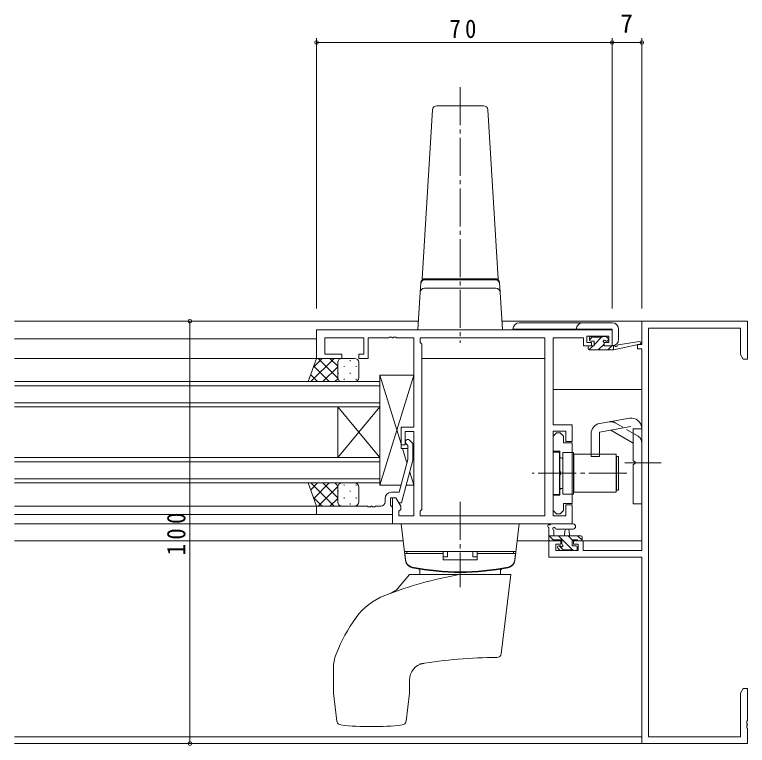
# Model space of a CAD drawing. Units: millimetres on the paper. Extents: x -420 to 373, y -297 to 267.
# Drawn here: x 69.9 to 243.4, y -190 to -16.9 of the extents above; entities that cross this region are included whole.
import ezdxf
from ezdxf.enums import TextEntityAlignment as Align

# ---------------------------------------------------------------- set-up
doc = ezdxf.new("R2010")
doc.units = ezdxf.units.MM
doc.linetypes.add('CHAIN2', pattern=[12, 9, -1, 1, -1])
doc.linetypes.add('DASHED3', pattern=[4, 3, -1])
for name, color, linetype, lineweight in [('0-3_YKK_11', 7, 'Continuous', 9), ('0-4_YKK_12', 2, 'Continuous', 9), ('0-5_YKK_13', 4, 'Continuous', 9), ('0-7_YKK_D', 6, 'Continuous', 9)]:
    doc.layers.add(name, color=color, linetype=linetype, lineweight=lineweight)
doc.styles.add('ＭＳ ゴシック', font='')
doc.styles.get('ＭＳ ゴシック').set_extended_font_data('MS Gothic')

msp = doc.modelspace()

# ---------------------------------------------------------------- linework, layer by layer
at = {"layer": '0-3_YKK_11'}
for p, q in [((218.405, -89.528), (218.405, -95.028)), ((243.405, -89.528), (218.405, -89.528)), ((243.405, -98.528), (243.405, -89.528)), ((141.405, -91.528), (141.405, -98.328)), ((211.405, -91.528), (141.405, -91.528)), ((211.405, -95.328), (211.405, -91.528)), ((220.035, -91.158), (241.775, -91.158)), ((220.035, -187.898), (220.035, -91.158)), ((241.775, -91.158), (241.775, -97.437)), ((143.335, -93.458), (152.605, -93.458)), ((143.335, -97.328), (143.335, -93.458)), ((152.605, -93.458), (152.605, -97.328)), ((153.605, -93.458), (158.447, -93.458)), ((153.605, -98.328), (153.605, -93.458)), ((158.447, -93.458), (158.63, -93.338)), ((158.63, -93.338), (159.18, -93.338)), ((159.18, -93.338), (159.363, -93.458)), ((159.363, -93.458), (159.447, -93.458)), ((159.447, -93.458), (159.63, -93.338)), ((159.63, -93.338), (160.18, -93.338)), ((160.18, -93.338), (160.363, -93.458)), ((160.363, -93.458), (164.405, -93.458)), ((164.405, -93.458), (164.405, -114.628)), ((165.905, -93.458), (165.905, -94.528)), ((195.475, -93.458), (165.905, -93.458)), ((195.475, -135.598), (195.475, -93.458)), ((195.475, -135.598), (195.475, -93.458)), ((197.405, -93.458), (204.605, -93.458)), ((197.405, -114.028), (197.405, -93.458)), ((204.605, -93.458), (204.605, -94.258)), ((205.405, -93.028), (210.605, -93.028)), ((205.405, -94.528), (205.405, -93.028)), ((210.605, -93.028), (210.605, -94.528)), ((165.905, -94.528), (166.335, -94.958)), ((166.335, -94.958), (166.335, -134.098)), ((204.605, -94.258), (204.605, -95.328)), ((204.605, -95.328), (206.505, -95.328)), ((206.505, -94.528), (205.405, -94.528)), ((206.505, -95.328), (206.505, -94.528)), ((209.505, -94.528), (209.505, -95.328)), ((210.605, -94.528), (209.505, -94.528)), ((209.505, -95.328), (211.405, -95.328)), ((217.405, -95.028), (217.405, -96.028)), ((218.405, -95.028), (217.405, -95.028)), ((217.405, -96.028), (218.405, -96.028)), ((218.405, -96.028), (218.405, -143.798)), ((141.405, -98.328), (147.405, -98.328)), ((147.405, -97.328), (143.335, -97.328)), ((147.405, -98.328), (147.405, -97.328)), ((151.405, -97.328), (151.405, -98.328)), ((152.605, -97.328), (151.405, -97.328)), ((151.405, -98.328), (153.605, -98.328)), ((241.775, -97.437), (242.405, -98.528)), ((242.405, -98.528), (243.405, -98.528)), ((201.905, -114.028), (197.405, -114.028)), ((201.905, -118.028), (201.905, -114.028)), ((161.405, -114.628), (161.405, -118.828)), ((164.405, -114.628), (161.405, -114.628)), ((162.405, -115.628), (164.405, -115.628)), ((162.405, -118.828), (162.405, -115.628)), ((164.405, -115.628), (164.405, -135.598)), ((197.405, -115.528), (200.405, -115.528)), ((197.405, -135.598), (197.405, -115.528)), ((197.405, -116.728), (198.205, -115.928)), ((198.205, -115.928), (199.105, -115.928)), ((199.105, -115.928), (199.905, -116.728)), ((200.405, -115.528), (200.405, -118.028)), ((163.429, -117.704), (164.205, -118.48)), ((197.405, -120.328), (197.405, -116.728)), ((199.905, -116.728), (199.905, -118.353)), ((161.405, -118.828), (162.405, -118.828)), ((163.005, -118.977), (162.581, -118.553)), ((163.005, -122.267), (163.005, -118.977)), ((164.205, -118.48), (164.205, -122.425)), ((199.905, -118.353), (201.905, -118.353)), ((200.405, -118.028), (201.905, -118.028)), ((201.905, -118.353), (201.905, -132.703)), ((199.005, -120.328), (197.405, -120.328)), ((199.005, -125.069), (199.005, -120.328)), ((160.925, -130.028), (163.005, -122.267)), ((164.205, -122.425), (161.498, -132.528)), ((199.125, -125.253), (199.005, -125.069)), ((199.005, -125.986), (199.125, -125.803)), ((199.005, -130.728), (199.005, -125.986)), ((199.125, -125.803), (199.125, -125.253)), ((159.105, -130.028), (160.925, -130.028)), ((157.605, -132.328), (157.605, -131.528)), ((158.905, -131.328), (158.905, -133.128)), ((160.205, -131.328), (158.905, -131.328)), ((159.405, -131.328), (159.405, -137.528)), ((160.205, -131.328), (159.405, -131.328)), ((160.898, -132.528), (160.205, -131.328)), ((161.335, -133.286), (160.205, -131.328)), ((197.405, -130.728), (199.005, -130.728)), ((197.405, -134.328), (197.405, -130.728)), ((141.405, -133.328), (153.447, -133.328)), ((141.405, -135.328), (141.405, -133.328)), ((153.447, -133.328), (153.63, -133.448)), ((153.63, -133.448), (154.18, -133.448)), ((154.18, -133.448), (154.363, -133.328)), ((154.363, -133.328), (154.447, -133.328)), ((154.447, -133.328), (154.63, -133.448)), ((154.63, -133.448), (155.18, -133.448)), ((155.18, -133.448), (155.363, -133.328)), ((155.363, -133.328), (156.605, -133.328)), ((158.905, -133.128), (159.105, -133.328)), ((159.105, -133.328), (159.405, -133.628)), ((161.498, -132.528), (160.898, -132.528)), ((161.335, -134.098), (161.335, -133.286)), ((199.905, -132.703), (199.905, -134.328)), ((201.905, -132.703), (199.905, -132.703)), ((200.405, -133.028), (200.405, -135.598)), ((201.905, -133.028), (200.405, -133.028)), ((201.905, -137.528), (201.905, -133.028)), ((159.405, -135.328), (141.405, -135.328)), ((159.405, -133.628), (159.405, -135.328)), ((160.905, -134.528), (161.335, -134.098)), ((160.905, -135.598), (160.905, -134.528)), ((166.335, -134.098), (165.905, -134.528)), ((165.905, -134.528), (165.905, -135.598)), ((198.205, -135.128), (197.405, -134.328)), ((199.105, -135.128), (198.205, -135.128)), ((199.905, -134.328), (199.105, -135.128)), ((164.405, -135.598), (160.905, -135.598)), ((165.905, -135.598), (195.475, -135.598)), ((200.405, -135.598), (197.405, -135.598)), ((159.405, -137.528), (201.905, -137.528)), ((196.405, -141.528), (196.405, -145.428)), ((199.205, -141.528), (196.405, -141.528)), ((199.205, -142.328), (199.205, -141.528)), ((202.205, -141.528), (202.205, -142.328)), ((204.505, -141.528), (202.205, -141.528)), ((204.505, -143.798), (204.505, -141.528)), ((198.035, -142.328), (199.205, -142.328)), ((198.035, -143.798), (198.035, -142.328)), ((203.305, -143.798), (198.035, -143.798)), ((202.205, -142.328), (203.305, -142.328)), ((203.305, -142.328), (203.305, -143.798)), ((218.405, -143.798), (204.505, -143.798)), ((196.405, -145.428), (218.405, -145.428)), ((218.405, -145.428), (218.405, -189.528)), ((242.405, -176.528), (241.775, -177.62)), ((243.405, -176.528), (242.405, -176.528)), ((243.405, -184.07), (243.405, -176.528)), ((241.775, -177.62), (241.775, -187.898)), ((243.285, -184.253), (243.405, -184.07)), ((243.285, -184.803), (243.285, -184.253)), ((243.405, -184.987), (243.285, -184.803)), ((243.285, -185.253), (243.405, -185.07)), ((243.285, -185.803), (243.285, -185.253)), ((243.405, -185.07), (243.405, -184.987)), ((243.405, -185.987), (243.285, -185.803)), ((243.405, -189.528), (243.405, -185.987)), ((241.775, -187.898), (220.035, -187.898)), ((218.405, -189.528), (243.405, -189.528))]:
    msp.add_line(p, q, dxfattribs=at)
for centre, radius, start, end in [((163.005, -118.128), 0.6, 44.99998, 225), ((159.105, -131.528), 1.5, 90, 179.99998), ((156.605, -132.328), 1, 270, 359.99998)]:
    msp.add_arc(centre, radius, start, end, dxfattribs=at)
at = {"layer": '0-4_YKK_12'}
for p, q in [((69.905, -89.528), (165.527, -89.528)), ((185.283, -89.528), (218.705, -89.528)), ((69.905, -93.728), (141.405, -93.728)), ((69.905, -93.728), (141.405, -93.728)), ((195.475, -93.728), (195.475, -135.298)), ((69.905, -98.328), (141.905, -98.328)), ((69.905, -98.329), (141.785, -98.329)), ((166.335, -98.328), (195.475, -98.328)), ((69.905, -103.828), (156.405, -103.828)), ((156.405, -103.828), (156.405, -109.828)), ((156.405, -104.828), (69.905, -104.828)), ((197.405, -105.728), (218.405, -105.728)), ((69.905, -108.828), (156.405, -108.828)), ((156.405, -109.828), (69.905, -109.828)), ((156.405, -109.828), (146.405, -121.828)), ((156.405, -121.828), (146.405, -109.828)), ((146.405, -121.828), (146.405, -109.828)), ((156.405, -121.828), (156.405, -109.828)), ((69.905, -121.828), (156.405, -121.828)), ((156.405, -122.828), (69.905, -122.828)), ((156.405, -121.828), (156.405, -127.828)), ((69.905, -126.828), (156.405, -126.828)), ((156.405, -127.828), (69.905, -127.828)), ((69.905, -133.328), (141.405, -133.328)), ((69.905, -133.328), (141.405, -133.328)), ((69.905, -135.328), (141.705, -135.328)), ((69.905, -135.328), (159.405, -135.328)), ((69.905, -137.528), (183.475, -137.528)), ((69.905, -137.528), (159.705, -137.528)), ((69.905, -141.528), (161.894, -141.528)), ((188.912, -141.528), (199.505, -141.528)), ((201.905, -141.528), (218.405, -141.528)), ((217.905, -145.429), (217.905, -145.428)), ((69.905, -187.898), (218.405, -187.898)), ((69.905, -189.528), (218.705, -189.528))]:
    msp.add_line(p, q, dxfattribs=at)
at = {"layer": '0-5_YKK_13', "linetype": 'CHAIN2'}
for p, q in [((175.405, -34.101), (175.405, -94.634)), ((214.405, -123.028), (223.035, -123.028)), ((214.905, -125.528), (192.475, -125.528)), ((175.403, -132.328), (175.403, -152.528))]:
    msp.add_line(p, q, dxfattribs=at)
at = {"layer": '0-5_YKK_13'}
for p, q in [((166.405, -79.528), (168.848, -39.468)), ((169.846, -38.528), (180.964, -38.528)), ((181.962, -39.468), (184.405, -79.528)), ((166.405, -79.528), (184.405, -79.528)), ((184.405, -79.528), (166.405, -79.528)), ((166.405, -79.728), (166.405, -79.528)), ((167.067, -79.728), (166.405, -79.728)), ((167.125, -79.728), (167.067, -79.728)), ((184.405, -79.728), (183.743, -79.728)), ((184.405, -79.528), (184.405, -79.728)), ((165.947, -82.667), (166.086, -80.402)), ((166.069, -80.667), (166.062, -80.789)), ((184.863, -82.667), (184.724, -80.402)), ((184.748, -80.789), (184.741, -80.667)), ((165.947, -82.667), (165.405, -91.528)), ((183.865, -81.728), (166.945, -81.728)), ((185.405, -91.528), (184.863, -82.667)), ((189.407, -89.908), (211.407, -89.908)), ((185.405, -91.528), (184.407, -91.528)), ((211.407, -91.408), (187.907, -91.408)), ((211.407, -95.308), (211.407, -91.408)), ((212.907, -91.408), (212.907, -93.808)), ((206.816, -93.129), (206.007, -93.938)), ((206.007, -93.928), (206.007, -93.428)), ((206.307, -93.128), (206.807, -93.128)), ((207.007, -93.328), (209.007, -93.328)), ((208.862, -93.328), (207.107, -95.083)), ((209.207, -93.128), (209.807, -93.128)), ((210.019, -93.216), (210.519, -93.716)), ((206.862, -95.328), (205.887, -96.303)), ((206.007, -95.328), (207.107, -95.328)), ((207.107, -94.228), (206.307, -94.228)), ((207.107, -95.328), (207.107, -94.228)), ((209.507, -94.928), (208.107, -96.328)), ((209.507, -94.689), (209.507, -95.328)), ((209.507, -95.328), (211.705, -95.328)), ((210.307, -94.228), (209.968, -94.228)), ((210.594, -93.841), (210.207, -94.228)), ((211.352, -95.328), (210.352, -96.328)), ((211.705, -96.328), (217.971, -94.921)), ((211.705, -95.328), (211.792, -95.314)), ((211.705, -96.328), (211.705, -95.328)), ((212.818, -95.148), (217.857, -94.332)), ((205.707, -96.028), (205.707, -95.628)), ((206.007, -96.328), (211.705, -96.328)), ((139.441, -103.828), (141.405, -98.328)), ((140.057, -103.828), (145.557, -98.328)), ((140.669, -100.388), (142.729, -98.328)), ((141.405, -98.328), (147.405, -98.328)), ((141.746, -98.328), (146.405, -102.987)), ((144.575, -98.328), (146.405, -100.159)), ((150.405, -98.328), (147.405, -98.328)), ((149.325, -98.748), (149.325, -98.948)), ((140.751, -100.161), (144.418, -103.828)), ((142.886, -103.828), (146.405, -100.309)), ((146.405, -99.328), (146.405, -102.828)), ((146.495, -98.914), (146.495, -98.948)), ((147.91, -100.163), (147.91, -100.363)), ((150.74, -100.163), (150.74, -100.363)), ((151.405, -102.83), (151.405, -99.328)), ((140.006, -102.245), (141.589, -103.828)), ((146.495, -101.778), (146.495, -101.978)), ((149.325, -101.778), (149.325, -101.978)), ((156.405, -128.328), (164.405, -102.328)), ((156.405, -102.328), (161.405, -118.578)), ((156.405, -102.328), (164.405, -102.328)), ((156.405, -128.328), (156.405, -102.328)), ((164.405, -102.328), (164.405, -114.628)), ((147.405, -103.828), (139.441, -103.828)), ((145.714, -103.828), (146.405, -103.138)), ((147.405, -103.828), (150.405, -103.828)), ((147.91, -103.193), (147.91, -103.393)), ((150.74, -103.193), (150.74, -103.393)), ((156.405, -127.728), (156.405, -103.729)), ((208.471, -113.736), (215.471, -112.502)), ((208.405, -115.778), (215.818, -114.471)), ((161.405, -114.628), (161.405, -119.628)), ((164.405, -114.628), (161.405, -114.628)), ((206.405, -116.198), (206.405, -121.528)), ((208.405, -115.778), (208.405, -121.528)), ((216.405, -118.368), (211.098, -115.304)), ((216.405, -114.964), (216.405, -122.528)), ((216.405, -115.028), (218.405, -115.028)), ((218.405, -132.778), (218.405, -114.964)), ((161.405, -119.628), (163.005, -119.628)), ((161.728, -119.628), (162.789, -123.075)), ((164.205, -119.628), (164.405, -119.628)), ((164.205, -119.628), (164.405, -119.628)), ((164.405, -119.628), (164.405, -128.328)), ((197.405, -120.528), (197.405, -130.528)), ((198.905, -120.528), (197.405, -120.528)), ((198.905, -120.528), (198.905, -130.528)), ((202.205, -120.578), (199.705, -120.578)), ((199.705, -120.578), (199.705, -130.478)), ((202.205, -130.478), (202.205, -120.578)), ((202.305, -121.028), (202.305, -130.028)), ((212.305, -121.028), (202.305, -121.028)), ((212.305, -121.028), (212.305, -130.028)), ((199.705, -121.928), (199.405, -121.928)), ((199.705, -129.128), (199.705, -121.928)), ((202.205, -128.528), (202.205, -122.528)), ((202.305, -122.528), (202.205, -122.528)), ((206.405, -121.528), (208.405, -121.528)), ((212.405, -121.528), (212.905, -121.528)), ((212.405, -129.528), (212.405, -121.528)), ((212.905, -129.528), (212.905, -121.528)), ((216.805, -122.928), (216.405, -122.528)), ((216.805, -123.128), (216.405, -123.528)), ((216.805, -122.928), (216.805, -123.128)), ((216.405, -123.528), (216.405, -132.778)), ((163.453, -125.233), (164.405, -128.328)), ((139.441, -127.828), (141.405, -133.328)), ((147.405, -127.828), (139.441, -127.828)), ((140.006, -129.412), (141.589, -127.828)), ((140.058, -127.828), (145.557, -133.328)), ((140.751, -131.496), (144.418, -127.828)), ((142.886, -127.828), (146.405, -131.348)), ((145.714, -127.828), (146.405, -128.519)), ((147.405, -127.828), (150.405, -127.828)), ((147.91, -128.463), (147.91, -128.263)), ((150.74, -128.463), (150.74, -128.263)), ((161.381, -128.328), (156.405, -128.328)), ((164.405, -128.328), (162.623, -128.328)), ((141.746, -133.328), (146.405, -128.67)), ((146.405, -132.328), (146.405, -128.828)), ((146.495, -129.878), (146.495, -129.678)), ((149.325, -129.878), (149.325, -129.678)), ((151.405, -128.827), (151.405, -132.328)), ((199.705, -129.128), (199.405, -129.128)), ((202.305, -128.528), (202.205, -128.528)), ((202.305, -130.028), (212.305, -130.028)), ((212.905, -129.528), (212.405, -129.528)), ((140.67, -131.269), (142.729, -133.328)), ((144.575, -133.328), (146.405, -131.498)), ((147.91, -131.493), (147.91, -131.293)), ((150.74, -131.493), (150.74, -131.293)), ((197.405, -130.528), (198.905, -130.528)), ((199.705, -130.478), (202.205, -130.478)), ((141.405, -133.328), (147.405, -133.328)), ((146.495, -132.743), (146.495, -132.708)), ((150.405, -133.328), (147.405, -133.328)), ((149.325, -132.908), (149.325, -132.708)), ((216.405, -132.778), (218.405, -132.778)), ((188.34, -146.187), (189.403, -137.528)), ((196.405, -141.228), (196.405, -138.548)), ((202.133, -137.528), (196.971, -137.528)), ((202.133, -138.728), (198.172, -138.731)), ((196.405, -140.328), (204.005, -140.328)), ((197.499, -141.379), (196.448, -140.328)), ((197.605, -139.148), (197.605, -140.328)), ((201.993, -143.628), (198.693, -140.328)), ((200.105, -140.328), (200.207, -139.184)), ((201.938, -141.328), (200.938, -140.328)), ((201.305, -140.328), (201.203, -139.184)), ((204.253, -141.398), (203.184, -140.328)), ((197.305, -141.528), (196.705, -141.528)), ((199.505, -141.328), (197.505, -141.328)), ((199.505, -142.267), (199.505, -141.328)), ((201.905, -141.328), (201.905, -142.728)), ((203.205, -141.328), (201.905, -141.328)), ((204.005, -141.528), (203.405, -141.528)), ((204.305, -140.628), (204.305, -141.228)), ((198.993, -143.741), (198.493, -143.241)), ((198.705, -142.728), (199.044, -142.728)), ((199.915, -143.795), (198.848, -142.728)), ((199.805, -143.828), (199.205, -143.828)), ((202.105, -143.628), (200.005, -143.628)), ((201.905, -142.728), (202.805, -142.728)), ((202.805, -143.828), (202.305, -143.828)), ((203.105, -143.028), (203.105, -143.528)), ((162.201, -144.028), (188.605, -144.028)), ((162.303, -144.528), (162.427, -145.945)), ((162.303, -144.528), (171.403, -144.528)), ((162.803, -144.028), (162.803, -144.528)), ((162.803, -144.028), (171.403, -144.028)), ((171.403, -146.028), (171.403, -144.028)), ((171.403, -145.295), (172.403, -145.295)), ((172.403, -144.028), (172.403, -145.295)), ((178.403, -144.028), (178.403, -145.295)), ((179.403, -145.295), (178.403, -145.295)), ((188.003, -144.028), (179.403, -144.028)), ((179.403, -146.028), (179.403, -144.028)), ((188.503, -144.528), (179.403, -144.528)), ((188.003, -144.028), (188.003, -144.528)), ((188.503, -144.528), (188.379, -145.945)), ((171.403, -146.028), (179.403, -146.028)), ((165.868, -149.528), (165.853, -148.647)), ((184.938, -149.528), (184.953, -148.647)), ((160.904, -152.507), (163.403, -149.528)), ((163.403, -149.528), (187.403, -149.528)), ((185.104, -168.254), (187.403, -149.528)), ((145.403, -177.467), (145.403, -171.682)), ((163.403, -177.467), (163.403, -174.487)), ((145.41, -177.589), (146.23, -184.261)), ((162.576, -184.261), (163.396, -177.589))]:
    msp.add_line(p, q, dxfattribs=at)
at = {"layer": '0-5_YKK_13', "linetype": 'DASHED3'}
for p, q in [((217.405, -116.636), (212.098, -113.572)), ((212.405, -122.528), (212.305, -122.528)), ((212.405, -128.528), (212.305, -128.528))]:
    msp.add_line(p, q, dxfattribs=at)
at = {"layer": '0-5_YKK_13'}
for points in [[(183.743, -79.728), (183.685, -79.728), (175.405, -79.728), (167.125, -79.728)], [(184.407, -91.528), (166.403, -91.528), (165.405, -91.528)], [(162.466, -146.187), (161.403, -137.528), (189.403, -137.528)]]:
    msp.add_lwpolyline(points, dxfattribs=at)
for centre, radius, start, end in [((169.846, -39.528), 1, 90, 176.51067), ((180.964, -39.528), 1, 3.48932, 90), ((167.067, -80.728), 1, 90, 176.5), ((167.084, -80.463), 1, 131.72568, 176.50005), ((183.743, -80.728), 1, 3.5, 90), ((183.726, -80.463), 1, 3.49986, 48.03442), ((166.945, -82.728), 1, 90, 176.5), ((183.865, -82.728), 1, 3.5, 90), ((189.407, -91.408), 1.5, 90, 180), ((204.407, -91.408), 1.5, 90, 180), ((211.407, -91.408), 1.5, 0, 90), ((206.307, -93.428), 0.3, 90, 180), ((206.807, -93.328), 0.2, 0, 90), ((209.207, -93.328), 0.2, 90, 180), ((209.807, -93.428), 0.3, 45, 90), ((206.007, -95.628), 0.3, 90, 180), ((206.307, -93.928), 0.3, 180, 270), ((209.507, -94.228), 0.25, 33.05573, 236.94426), ((209.207, -94.689), 0.3, 0, 56.94426), ((209.968, -93.928), 0.3, 213.05573, 270), ((210.307, -93.928), 0.3, 270, 45), ((211.407, -93.808), 1.5, 270, 0), ((211.84, -95.61), 0.3, 39.19753, 99.19753), ((212.305, -95.231), 0.3, 219.19753, 339.19753), ((212.866, -95.444), 0.3, 99.19753, 159.19753), ((217.905, -94.628), 0.3, 282.65862, 99.19753), ((206.007, -96.028), 0.3, 180, 270), ((147.405, -99.328), 1, 90.00009, 180.00009), ((150.405, -99.328), 1, 0.00009, 90.00009), ((147.405, -102.828), 1, 180.00009, 270.00009), ((150.405, -102.828), 1, 270.00009, 0.00009), ((215.905, -114.964), 2.5, 0, 100), ((208.905, -116.198), 2.5, 100, 180), ((199.405, -121.428), 0.5, 180, 270), ((147.405, -128.828), 1, 89.99976, 179.99976), ((150.405, -128.828), 1, 359.99976, 89.99976), ((199.405, -129.628), 0.5, 90, 180), ((147.405, -132.328), 1, 179.99976, 269.99976), ((150.405, -132.328), 1, 269.99976, 359.99976), ((196.405, -138.028), 0.3, 79.47121, 239.99998), ((196.105, -138.548), 0.3, 0, 60), ((196.515, -137.439), 0.3, 259.47121, 319.47121), ((196.971, -137.828), 0.3, 90, 139.47121), ((197.605, -138.628), 0.3, 19.18974, 239.99998), ((198.172, -138.431), 0.3, 199.18974, 270.04022), ((200.705, -139.228), 0.5, 5.09206, 174.90793), ((202.133, -138.128), 0.6, 270.04022, 90.04022), ((197.305, -139.148), 0.3, 0, 60), ((204.005, -140.628), 0.3, 0, 90), ((196.705, -141.228), 0.3, 180, 270), ((197.305, -141.328), 0.2, 270, 0), ((199.805, -142.267), 0.3, 180, 236.94426), ((203.405, -141.328), 0.2, 180, 270), ((204.005, -141.228), 0.3, 270, 0), ((198.705, -143.028), 0.3, 90, 225), ((199.205, -143.528), 0.3, 225, 270), ((199.044, -143.028), 0.3, 33.05573, 90), ((199.505, -142.728), 0.25, 213.05573, 56.94426), ((199.805, -143.628), 0.2, 270, 0), ((202.305, -143.628), 0.2, 180, 270), ((202.805, -143.028), 0.3, 0, 90), ((202.805, -143.528), 0.3, 270, 0), ((164.419, -145.771), 2, 185, 258.64775), ((164.429, -145.765), 2, 187, 258.65825), ((164.451, -145.943), 2, 187, 258.68115), ((186.355, -145.943), 2, 281.31883, 353), ((186.377, -145.765), 2, 281.34174, 353), ((186.387, -145.771), 2, 281.35223, 355), ((175.403, -91.062), 57.8, 258.64775, 281.35223), ((175.403, -91.055), 57.8, 258.65825, 281.34116), ((175.403, -91.228), 57.8, 258.68115, 281.31883), ((165.353, -148.656), 0.5, 1, 80.0733), ((185.453, -148.656), 0.5, 99.92668, 179), ((192.103, -244.028), 96.004, 100.15585, 111.10054), ((157.073, -149.293), 5, 290.2925, 320), ((162.941, -168.456), 15, 111.10054, 144.3228), ((183.249, -183.036), 40, 144.3228, 158.51498), ((184.111, -168.132), 1, 270.47041, 353), ((154.403, -171.682), 9, 158.51498, 180), ((185.105, -289.128), 120, 90.47041, 99.23909), ((167.403, -174.487), 4, 98.77765, 180), ((146.403, -177.467), 1, 180, 187), ((162.403, -177.467), 1, 353, 0), ((147.222, -184.14), 1, 187, 263.80104), ((154.403, -118.028), 67.5, 263.80104, 276.19894), ((161.584, -184.14), 1, 276.19894, 353)]:
    msp.add_arc(centre, radius, start, end, dxfattribs=at)
at = {"layer": '0-5_YKK_13', "linetype": 'DASHED3'}
for centre, start, end in [((211.098, -115.304), 60, 100), ((216.405, -118.368), 0, 60)]:
    msp.add_arc(centre, 2, start, end, dxfattribs=at)
at = {"layer": '0-7_YKK_D'}
for p, q in [((141.405, -86.528), (141.405, -22.528)), ((211.405, -86.528), (211.405, -22.528)), ((211.405, -86.528), (211.405, -22.528)), ((218.405, -86.528), (218.405, -22.528)), ((141.405, -23.528), (211.405, -23.528)), ((211.405, -23.528), (218.405, -23.528)), ((124.55, -89.528), (110.405, -89.528)), ((111.405, -89.528), (111.405, -189.528)), ((124.55, -189.528), (110.405, -189.528))]:
    msp.add_line(p, q, dxfattribs=at)
for centre in [(141.405, -23.528), (211.405, -23.528), (211.405, -23.528), (218.405, -23.528), (111.405, -89.528), (111.405, -189.528)]:
    msp.add_circle(centre, 0.425, dxfattribs=at)

# ---------------------------------------------------------------- texts
at = {"layer": '0-7_YKK_D', "color": 3, "style": 'ＭＳ ゴシック'}
msp.add_text('7', height=4.399, dxfattribs=at).set_placement((213.305, -22.528), align=Align.BOTTOM_LEFT)
at = {"layer": '0-7_YKK_D', "color": 3, "insert": (172.885, -22.528), "char_height": 4.399, "attachment_point": 7, "style": 'ＭＳ ゴシック'}
msp.add_mtext('\\T1.36;\\W0.9;70', dxfattribs=at)
at = {"layer": '0-7_YKK_D', "color": 3, "insert": (110.405, -144.968), "char_height": 4.399, "attachment_point": 7, "rotation": 90, "style": 'ＭＳ ゴシック'}
msp.add_mtext('\\T1.38;\\W0.9;100', dxfattribs=at)

doc.saveas('drawing.dxf')
